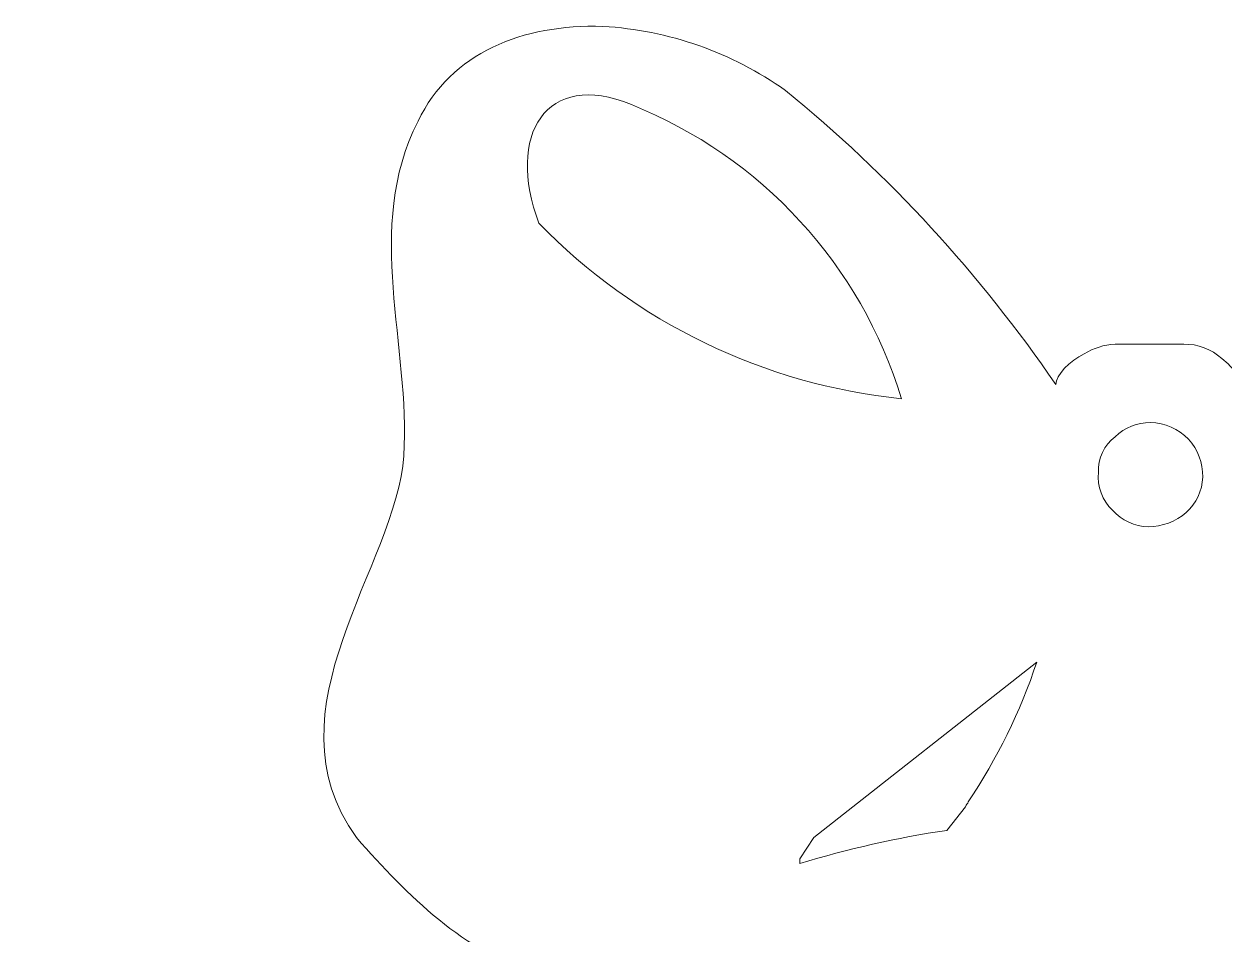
# Model space of a CAD drawing. Header units: millimetres. Extents: x 0 to 32.6, y 0 to 44.4.
# Drawn here: x -0.01 to 17.86, y 30.9 to 44.45 of the extents above; entities that cross this region are included whole.
import ezdxf

# ---------------------------------------------------------------- set-up
doc = ezdxf.new("R2010")
doc.units = ezdxf.units.MM
doc.header["$MEASUREMENT"] = 0
doc.layers.add('Layer 1', color=7, linetype='Continuous')

# ---------------------------------------------------------------- blocks, each defined once
blk = doc.blocks.new('block 4')
at = {"layer": 'Layer 1', "lineweight": 0}
for points, knots in [([(32.632, 16.581), (32.632, 16.581), (32.632, 16.757), (32.632, 16.757), (32.502, 21.993), (29.847, 26.843), (25.506, 29.774), (25.506, 29.774), (25.788, 29.88), (25.788, 29.88), (25.788, 29.88), (25.788, 29.88), (25.788, 29.88), (26.658, 30.272), (27.448, 30.822), (28.116, 31.503), (29.633, 33.302), (27.834, 35.313), (27.834, 37.218), (27.834, 39.123), (28.681, 40.534), (27.975, 42.192), (27.552, 43.251), (26.529, 43.744), (25.365, 43.78), (24.382, 43.82), (23.411, 43.562), (22.578, 43.039), (21.837, 42.58), (18.239, 38.911), (18.168, 38.911), (18.129, 39.138), (18.002, 39.341), (17.815, 39.476), (17.661, 39.616), (17.459, 39.692), (17.251, 39.687), (17.251, 39.687), (16.228, 39.687), (16.228, 39.687), (16.066, 39.679), (15.908, 39.63), (15.769, 39.546), (15.558, 39.441), (15.346, 39.229), (15.346, 39.088), (14.222, 40.731), (12.868, 42.205), (11.324, 43.462), (10.526, 44.028), (9.585, 44.358), (8.608, 44.415), (7.408, 44.45), (6.35, 44.027), (5.856, 43.004), (5.045, 41.416), (5.75, 39.652), (5.644, 38.029), (5.539, 36.407), (3.563, 34.255), (4.939, 32.35), (5.715, 31.468), (6.526, 30.656), (7.655, 30.304), (7.655, 30.304), (7.691, 30.304), (7.691, 30.304), (7.691, 30.304), (7.796, 30.233), (7.796, 30.233), (2.955, 27.257), (0.003, 21.982), (0, 16.298), (-0.007, 12.923), (1.042, 9.63), (2.999, 6.879), (2.999, 6.879), (3.422, 6.315), (3.422, 6.315), (4.806, 4.541), (6.534, 3.065), (8.502, 1.976), (8.502, 1.976), (9.313, 1.552), (9.313, 1.552), (11.507, 0.513), (13.907, -0.018), (16.334, 0), (17.824, 0.001), (19.307, 0.203), (20.743, 0.6), (20.743, 0.6), (21.449, 0.811), (21.449, 0.811), (22.428, 1.129), (23.374, 1.542), (24.271, 2.046), (24.271, 2.046), (24.871, 2.399), (24.871, 2.399), (29.704, 5.363), (32.644, 10.629), (32.632, 16.298), (32.632, 16.298), (32.632, 16.581), (32.632, 16.581)], [0, 0, 0, 0, 1, 1, 1, 2, 2, 2, 3, 3, 3, 4, 4, 4, 5, 5, 5, 6, 6, 6, 7, 7, 7, 8, 8, 8, 9, 9, 9, 10, 10, 10, 11, 11, 11, 12, 12, 12, 13, 13, 13, 14, 14, 14, 15, 15, 15, 16, 16, 16, 17, 17, 17, 18, 18, 18, 19, 19, 19, 20, 20, 20, 21, 21, 21, 22, 22, 22, 23, 23, 23, 24, 24, 24, 25, 25, 25, 26, 26, 26, 27, 27, 27, 28, 28, 28, 29, 29, 29, 30, 30, 30, 31, 31, 31, 32, 32, 32, 33, 33, 33, 34, 34, 34, 35, 35, 35, 35]), ([(7.655, 41.487), (7.161, 42.792), (7.761, 43.78), (9.031, 43.251), (10.965, 42.476), (12.444, 40.868), (13.053, 38.876), (11.003, 39.086), (9.093, 40.01), (7.655, 41.487)], [0, 0, 0, 0, 1, 1, 1, 2, 2, 2, 3, 3, 3, 3]), ([(16.228, 38.312), (16.371, 38.447), (16.56, 38.522), (16.757, 38.523), (16.969, 38.515), (17.171, 38.427), (17.321, 38.276), (17.462, 38.122), (17.538, 37.92), (17.533, 37.712), (17.527, 37.509), (17.437, 37.318), (17.286, 37.183), (17.129, 37.048), (16.929, 36.973), (16.722, 36.971), (16.519, 36.977), (16.328, 37.067), (16.192, 37.218), (16.037, 37.362), (15.958, 37.571), (15.981, 37.782), (15.972, 37.989), (16.064, 38.186), (16.228, 38.312)], [0, 0, 0, 0, 1, 1, 1, 2, 2, 2, 3, 3, 3, 4, 4, 4, 5, 5, 5, 6, 6, 6, 7, 7, 7, 8, 8, 8, 8]), ([(14.041, 32.879), (14.041, 32.879), (14.041, 32.879), (14.041, 32.879), (14.041, 32.844), (14.005, 32.844), (14.005, 32.808), (14.005, 32.808), (13.723, 32.456), (13.723, 32.456), (12.983, 32.345), (12.252, 32.18), (11.536, 31.962), (11.536, 31.962), (11.536, 32.032), (11.536, 32.032), (11.536, 32.032), (11.747, 32.35), (11.747, 32.35), (11.747, 32.35), (15.064, 34.96), (15.064, 34.96), (14.82, 34.223), (14.476, 33.522), (14.041, 32.879)], [0, 0, 0, 0, 1, 1, 1, 2, 2, 2, 3, 3, 3, 4, 4, 4, 5, 5, 5, 6, 6, 6, 7, 7, 7, 8, 8, 8, 8])]:
    blk.add_open_spline(points, degree=3, knots=knots, dxfattribs=at)
blk = doc.blocks.new('block 3')
at = {"layer": 'Layer 1'}
blk.add_blockref('block 4', (0, 0), dxfattribs=at)

msp = doc.modelspace()

# ---------------------------------------------------------------- block references
at = {"layer": 'Layer 1'}
msp.add_blockref('block 3', (0, 0), dxfattribs=at)

doc.saveas('drawing.dxf')
